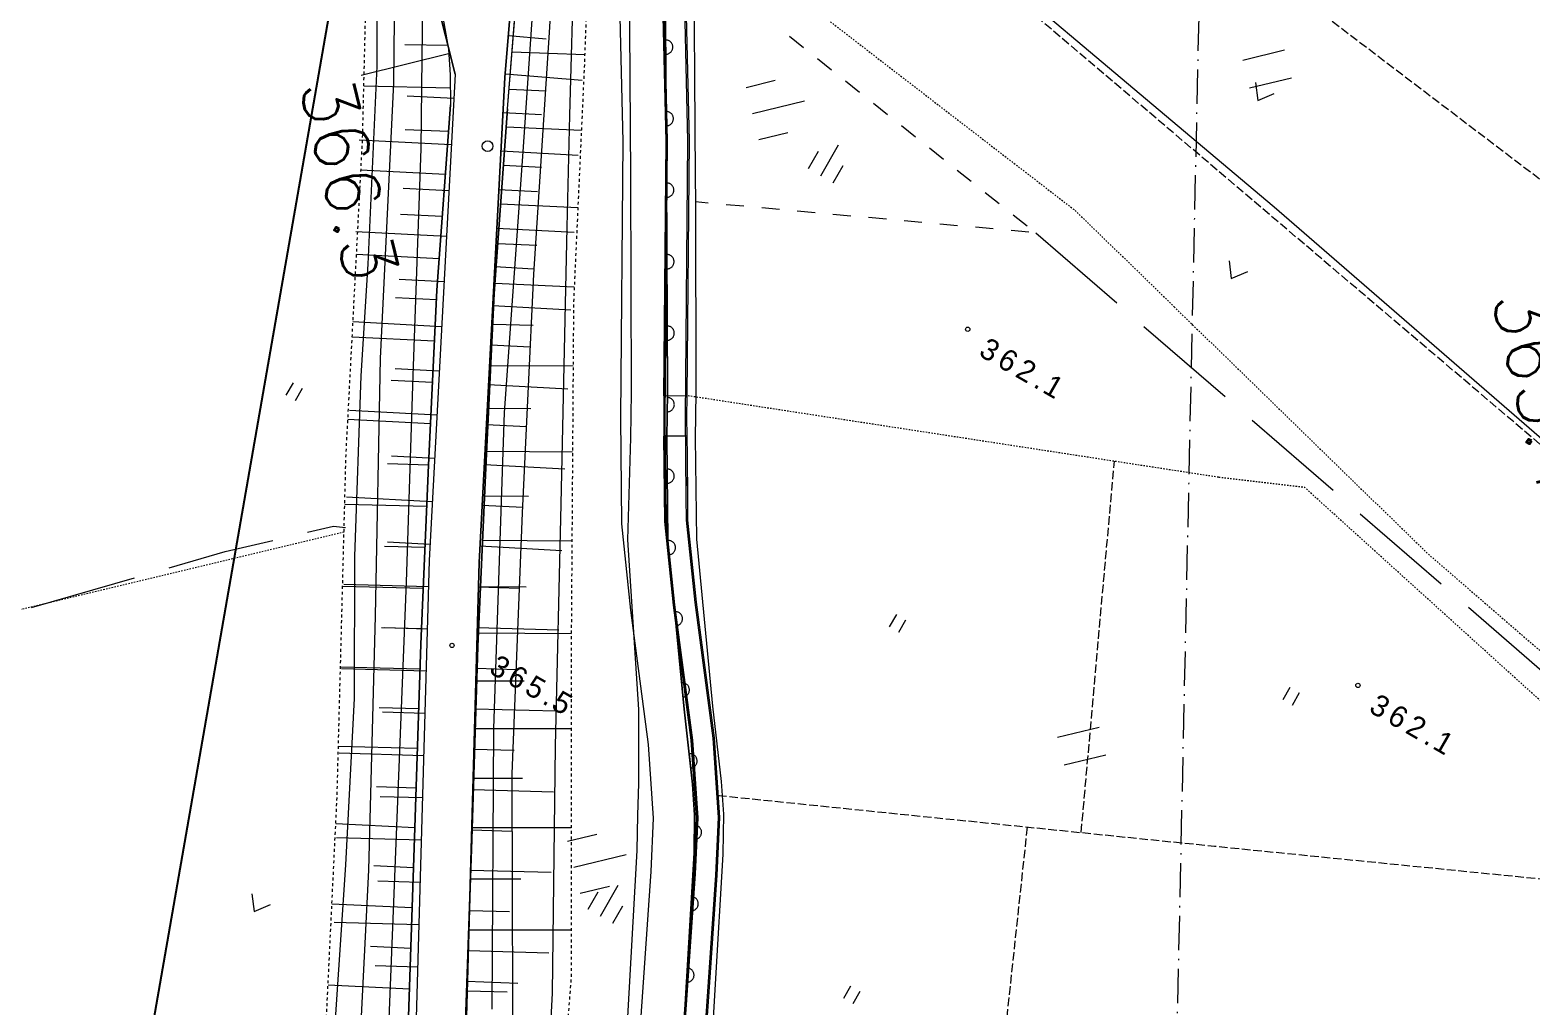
# Model space of a CAD drawing. Header units: millimetres. Extents: x -256476 to 341554, y -216330 to 457415.
# Drawn here: x -188020 to -83126, y 51027 to 119272 of the extents above; entities that cross this region are included whole.
import ezdxf

# ---------------------------------------------------------------- set-up
doc = ezdxf.new("R2010")
doc.units = ezdxf.units.MM
doc.header["$LTSCALE"] = 400
for name, pattern in [('561019', [1, 0.5, -0.5]), ('56301', [0.5, 0.25, -0.25]), ('56302', [2, 1.5, -0.5]), ('SXF_一点短鎖線', [9.25, 6, -1.5, 0.25, -1.5])]:
    doc.linetypes.add(name, pattern=pattern)
doc.layers.get('Defpoints').update_dxf_attribs({"color": 153})
for name, color, linetype, lineweight in [('D-BGD', 7, 'Continuous', 13), ('D-BMK', 2, 'SXF_一点短鎖線', 13), ('●予備設計_LP横断', 7, 'Continuous', 13)]:
    doc.layers.add(name, color=color, linetype=linetype, lineweight=lineweight)
doc.styles.add('BIGFONT', font='txt', dxfattribs={"height": 0.2, "bigfont": 'BIGFONT'})
doc.styles.add('Style-WORKING', font='WORKING.shx')
doc.linetypes.add('56111', pattern='A,1.25,[30,dgnlstyle-dm500.shx,S=0.004,R=0,X=0,Y=0],1.25', length=2.5)

# ---------------------------------------------------------------- blocks, each defined once
blk = doc.blocks.new('M6311')
at = {"layer": '●予備設計_LP横断', "linetype": 'Continuous', "lineweight": 9}
for p, q in [((-0.75, -1), (-0.75, 0)), ((0, -1), (0, 0))]:
    blk.add_line(p, q, dxfattribs=at)
blk = doc.blocks.new('M6334')
at = {"layer": '●予備設計_LP横断', "linetype": 'Continuous', "lineweight": 9}
for p, q in [((0, -1.25), (0, 1.25)), ((-1, -1.25), (-1, 0.15)), ((1, -1.25), (1, 0.15))]:
    blk.add_line(p, q, dxfattribs=at)
blk = doc.blocks.new('M6313')
at = {"layer": '●予備設計_LP横断', "linetype": 'Continuous', "lineweight": 9, "flags": 128}
blk.add_lwpolyline([(-0.75, 0), (0, -1), (0.75, 0)], dxfattribs=at)
blk = doc.blocks.new('M7312')
at = {"layer": '●予備設計_LP横断', "linetype": 'Continuous', "lineweight": 20}
blk.add_circle((0, 0), 0.15, dxfattribs=at)

msp = doc.modelspace()

# ---------------------------------------------------------------- linework, layer by layer
at = {"layer": 'D-BGD', "linetype": '56302'}
for p, q in [((-75797.7, 84614.7), (-130226.8, 130865.9)), ((-114557.1, 63157), (-112241.4, 89113.9)), ((-118334.7, 63544.1), (-120871.9, 39886.5))]:
    msp.add_line(p, q, dxfattribs=at)
at = {"layer": 'D-BGD', "linetype": 'Continuous'}
for p, q in [((-154657, 113762.6), (-153592.6, 126975.8)), ((-158312.9, 116191.6, 366370), (-160714.5, 125819.1, 365860)), ((-154586.2, 118882.3), (-151942.3, 118666)), ((-134935.8, 118833, 362352), (-133958.4, 118053.2, 362367)), ((-158677.6, 117623.9), (-164868.4, 116084.2)), ((-158830.3, 118193.3), (-161815.3, 118240.9)), ((-154335.3, 117756.4), (-149255.3, 117568.2)), ((-103259.1, 117167.3), (-100344.7, 117875.1)), ((-132982.4, 117273, 362382), (-132006.4, 116492.8, 362396)), ((-154800.2, 116202.5), (-149436.8, 115760.9)), ((-137981.2, 115262.7), (-135941, 115757.9)), ((-131029, 115713, 362411), (-130052.9, 114932.8, 362425)), ((-102787, 115223.5), (-99872.6, 115931.3)), ((-158654.4, 115195.5), (-164690.8, 115342)), ((-158407.8, 114481.4), (-161663.2, 114657.1)), ((-154546.7, 115132.9), (-151956.7, 115025.5)), ((-154952.2, 113510), (-152268.4, 113363)), ((-137539.2, 113441.1), (-133895, 114326.9)), ((-129076, 114152.1, 362440), (-128099.5, 113372.8, 362455)), ((-158781, 112181.3), (-161809.3, 112296.5)), ((-154747.5, 112508.5), (-149488.9, 112269)), ((-127122.6, 112592.1, 362469), (-126146.6, 111811.9, 362484)), ((-158578.5, 111234.6), (-165027.5, 111573.5)), ((-137096.8, 111618.2), (-135056.1, 112114.2)), ((-155095.5, 110812.6), (-149709.3, 110531)), ((-125170.1, 111032.6, 362499), (-124193.2, 110251.9, 362513)), ((-158998.3, 109170.1), (-164893.9, 109478.4)), ((-154942, 109811.9), (-152276.9, 109690.5)), ((-123217.1, 109471.7, 362528), (-122239.7, 108691.9, 362543)), ((-158756.7, 108015.1), (-161945.2, 108186.9)), ((-155247.4, 108120.2), (-152550, 107976.9)), ((-155136.5, 107115.2), (-149734.8, 106869.2)), ((-140619.7, 107168.9, 363182), (-141522.7, 107255.5, 363220)), ((-138130, 106943.2, 363119), (-139375, 107056.7, 363150)), ((-121263.7, 107911.7, 362557), (-120286.8, 107131, 362572)), ((-159210.8, 106225.9), (-162129.4, 106378.6)), ((-135641.2, 106717.9, 363057), (-136885.8, 106830.1, 363088)), ((-133152.9, 106491.8, 362995), (-134397, 106604.8, 363026)), ((-130663.2, 106266, 362933), (-131907.4, 106379.1, 362964)), ((-128174.4, 106040.8, 362871), (-129419, 106153, 362902)), ((-119310.3, 106351.7, 362586), (-118333.4, 105571, 362601)), ((-158919.8, 104821.6), (-165243.5, 105157.7)), ((-155390.8, 105422.8), (-149996, 105136.2)), ((-125685.2, 105814.1, 362809), (-126930.2, 105927.7, 362840)), ((-123196.4, 105588.9, 362746), (-124440.6, 105701.9, 362777)), ((-120707.6, 105363.6, 362684), (-121952.2, 105475.8, 362715)), ((-118218.4, 105137, 362622), (-119462.6, 105250, 362653)), ((-117735.8, 105093.7, 362610), (-112066.7, 100183.3, 362665)), ((-155336.3, 104345.2), (-152598.7, 104220.5)), ((-159423.3, 103281.8), (-165202.1, 103584)), ((-159090.4, 101655.4), (-162220.6, 101828.3)), ((-155534.1, 102725.4), (-152828, 102577.1)), ((-155536.1, 101575.2), (-149987.5, 101322.5)), ((-159614.6, 100394.9), (-162470.5, 100544.1)), ((-155678.7, 100005.7), (-150230.6, 99711.5)), ((-159263.3, 98525.2), (-165461.8, 98858.5)), ((-155690.8, 98699.3), (-152854.6, 98625.7)), ((-159752.2, 97504.8), (-165504.4, 97805.7)), ((-110177.4, 98546, 362683), (-104509.2, 93636.1, 362737)), ((-155820.9, 97250), (-153073.9, 97112.8)), ((-159430, 95426), (-162498.2, 95586.3)), ((-155827.7, 95822.2), (-150067.2, 95782.8)), ((-159889.8, 94614.6), (-162772.6, 94765.4)), ((-155968.1, 94485.6), (-150439.4, 94191.2)), ((-143719.1, 93688.3), (-143719.2, 90864.7)), ((-143719.1, 93688.3), (-142118, 93704.5)), ((-159595.4, 92349.1), (-165682.2, 92675.9)), ((-155970.4, 92823.1), (-153029.1, 92803)), ((-160027.4, 91724.4), (-165806.6, 92026.7)), ((-156116.6, 91699), (-153329.9, 91550.5)), ((-102619.4, 91999.6, 362755), (-96950.8, 87088.4, 362810)), ((-142119.1, 90863.1), (-143719.2, 90864.7)), ((-159754.5, 89303.2), (-162764.4, 89464.7)), ((-156113.2, 89824), (-150108.3, 89782.9)), ((-160165, 88834.1), (-163038, 88946.8)), ((-156266.4, 88889.9), (-150639.7, 88585.4)), ((-160291, 85943.3), (-166027, 86092.7)), ((-159912.2, 86279.6), (-165896.1, 86604.9)), ((-156422.5, 86049.9), (-153591.1, 85898.8)), ((-156253.7, 86707.8), (-153190.6, 86686.7)), ((-95061, 85451.9, 362828), (-89391.9, 80541.5, 362883)), ((-160415.9, 83077.1), (-163258.8, 83151.1)), ((-160072.4, 83292), (-163037.7, 83450.9)), ((-156574.9, 83196.3), (-150858.9, 82886.5)), ((-156389.7, 83591.4), (-150151, 83548.7)), ((-187916.4, 78897.4, 363494), (-180709.7, 80974.3, 363502)), ((-160540.8, 80210.8), (-166176.4, 80357.6)), ((-160181.7, 80332.8), (-166085.3, 80496.7)), ((-156687.6, 80331.3), (-153825.1, 80254.6)), ((-156530.8, 80356.1), (-153352, 80334.3)), ((-87502.6, 78904.2, 362901), (-81833.5, 73993.8, 362955)), ((-160663.6, 77394.8), (-163451.8, 77467.2)), ((-160272.3, 77386), (-163215.4, 77462.9)), ((-156768, 77482.5), (-151070.3, 77321.6)), ((-156672, 77120.8), (-150195.4, 77076.4)), ((-160766.9, 74578), (-166323.1, 74722.7)), ((-160354.2, 74434.1), (-166252.9, 74606.7)), ((-156843.5, 74642.3), (-154003.3, 74566.8)), ((-156791.1, 73774), (-153492.2, 73762.5)), ((-160857.1, 71800.4), (-163626.3, 71872.5)), ((-160436.2, 71482.3), (-163388, 71564.3)), ((-156922.6, 71815.7), (-151255.9, 71661.1)), ((-156899.6, 70426.9), (-150201.8, 70426)), ((-116215.9, 69824.7), (-113301.4, 70534.6)), ((-160947.2, 69022.8), (-166467.8, 69166.6)), ((-160518.1, 68530.5), (-166421.8, 68694.4)), ((-157001.8, 68989.1), (-154175.2, 68910)), ((-115742, 67882), (-112827.4, 68592)), ((-161036.9, 66258.4), (-163798.4, 66360.6)), ((-157080.9, 66162.6), (-151427.8, 66004.3)), ((-157011.7, 66968.1), (-153606.9, 66967.7)), ((-160600, 65578.7), (-163551.9, 65660.6)), ((-161126.6, 63494), (-166652.1, 63759.1)), ((-157155.1, 63344.7), (-154342.2, 63261.9)), ((-157123.8, 63509.3), (-150202.6, 63508.5)), ((-150447, 62553.5), (-148406.9, 63048.6)), ((-160682, 62626.8), (-166594.3, 62795.7)), ((-150005, 60731.9), (-146360.9, 61617.7)), ((-161220.7, 60690.3), (-164003.9, 60823.8)), ((-157244, 59930.3), (-153723.8, 59929.9)), ((-157237.9, 60531.8), (-151607.1, 60374.8)), ((-160768.9, 59666.3), (-163720.7, 59748.3)), ((-149562.7, 58908.9), (-147522, 59405)), ((-161315.7, 57886.6), (-166921, 58155.5)), ((-157312.1, 57713.9), (-154507.8, 57636)), ((-160842.2, 56709.5), (-166768.2, 56874.7)), ((-157365.4, 56351.4), (-150203.5, 56350.6)), ((-161412.2, 55043.1), (-164234.7, 55178.5)), ((-157394.9, 54901), (-151772.8, 54749)), ((-160929.1, 53749), (-163889.6, 53835.9)), ((-161508.6, 52199.5), (-167193.6, 52472.2)), ((-157486.9, 52771.1), (-153931.1, 52634.4)), ((-157472.7, 52096.7), (-154668.5, 52018.9))]:
    msp.add_line(p, q, dxfattribs=at)
at = {"layer": 'D-BGD', "linetype": '56301'}
for p, q in [((-104966.9, 87995.9), (-142118, 93704.5)), ((-166077, 84163.3), (-190140.9, 78382.5))]:
    msp.add_line(p, q, dxfattribs=at)
at = {"layer": 'D-BGD', "linetype": 'Continuous', "flags": 128}
for points, elevation in [([(-165221, 42873.1), (-164345.3, 60526), (-163868.7, 78301), (-163531.6, 96313), (-162585.3, 115557.3), (-162397.4, 133406), (-162424, 138328), (-159758.5, 138685.2), (-160786, 152085.8), (-160913.6, 156904.4), (-160712.4, 164644.8), (-160229, 171266.8), (-157759.4, 196636.9), (-155672.9, 209707.8), (-151631.2, 228465.9), (-149480, 238950.6), (-146542.5, 250546.2), (-143249.4, 262481.8), (-138677.7, 278658.3), (-134980.9, 291556.9), (-130244.8, 307547.8), (-126062.3, 323741.6)], 364000), ([(-155721.4, 50813.2), (-155606.1, 70428), (-154864.9, 92518.1), (-153584.8, 110428.8), (-152572.9, 125143.9), (-152466.5, 134399), (-152120.8, 149582.5), (-151379.5, 159424.3), (-150009.2, 165707.2), (-152332.6, 166651.7), (-150227.9, 183227.8), (-147469.6, 198509), (-144604.9, 214033.5), (-141030.1, 231284.9), (-138028.6, 246134.4), (-133593.4, 262922.3), (-128877.5, 279335.5), (-123997, 295030)], 365000), ([(-133025.3, 291353.2), (-137849.7, 275152.3), (-142186.1, 260119.7), (-145640.5, 246773.8), (-149141.6, 232030.4), (-152331.8, 217380.4), (-153966.9, 209378.9), (-154976.4, 204016.7), (-155933.1, 198947.1), (-156333.6, 195663.9), (-157010, 186884.1), (-157941.7, 174104.4), (-159053.5, 161932.3), (-159170.4, 149175.6), (-158797.8, 139136.4), (-158199.1, 126944.3), (-160885, 126391.2), (-160581.3, 120833.5), (-160649.4, 117342), (-160717.9, 110990.2), (-161274.1, 95105.3), (-161728.2, 80654.3), (-162653.2, 57706.7), (-163132.9, 45466.5)], 365000), ([(-123913.3, 288274.7), (-126570.1, 280213.4), (-128157.9, 273843.3), (-130955.8, 263868.8), (-134159.2, 251342.9), (-138191, 234034.8), (-142711.1, 212919.6), (-144883, 203181.5), (-146691.5, 192333.8), (-149101.7, 179534.3), (-149702.4, 175234.7), (-147197.4, 174670.2), (-150411.4, 154175.7), (-151341, 144700.5), (-151220.5, 127996.4), (-151737.6, 119090.4), (-152826.2, 102198.9), (-153618.9, 85521.5), (-154340.9, 67269.3), (-154304.6, 51219.2), (-154287.9, 36475.6)], 364000), ([(-142333.2, 48419.9), (-141975.1, 53479.4), (-141514.4, 60258.7), (-141335.1, 64192.6), (-141706.3, 69622.9), (-142955.4, 79078.2), (-143563.4, 84911.1), (-143631.6, 92170.8), (-143463.8, 111501.7), (-143783.9, 125095.5), (-143792.8, 130646.3), (-142900.9, 142957.5), (-141530.1, 158313.1), (-140010.5, 170418), (-137212, 187918.3), (-134673.7, 201540.4), (-133987.7, 205621.4), (-132931, 210399.4)], 362000), ([(-142341.1, 202597), (-143248.5, 197181.9), (-141542.5, 196606.1), (-143433, 183590.9), (-146296.9, 168451.2), (-147357.4, 163136.7), (-147928.8, 159309.4), (-148313, 150779.1), (-149072.7, 136271.9), (-150016.1, 124146), (-150320.6, 113310.3), (-150496.2, 105486), (-150920.8, 86121.7), (-151329.1, 69197.9), (-151529.1, 51934.1), (-152566.5, 32286.5), (-154116.2, 9951.7), (-154666.6, -8645.9), (-154392.1, -26679.6), (-154030, -28642.1), (-153308.2, -30783.7), (-149337.6, -31326.7), (-146010.5, -32573.7)], 363000), ([(-167773.1, 150563.4), (-166729.2, 149124.7), (-166151.3, 148278.1), (-165572.8, 147193.5), (-164887.8, 145529.8), (-164185.6, 142687.9), (-163819.9, 140864), (-163646.8, 139240.8), (-163400.4, 131532.7), (-163782.7, 123766.1), (-163790.4, 116735.6), (-164419.1, 102901.8), (-164911.9, 95085.6), (-165343.5, 82461.4), (-165377.8, 72521.2), (-165976.4, 60894.9), (-166946.7, 46240), (-167491.4, 34492.8), (-167188.2, 19830.2), (-174212.1, 19116.7), (-195435.6, 5170.2)], 363000), ([(-130122.5, 131380.4), (-133808.4, 132884.3), (-135263.7, 133464.8), (-136039.4, 133844.9), (-136883.3, 133986.2), (-137990.1, 133940.8), (-138533.1, 133879.2), (-139667.2, 133080.1), (-140470.7, 131957.1), (-142389.2, 128298.5), (-142383.9, 125113.1), (-142062.8, 111513), (-142232.1, 92171.5), (-142206.4, 89469.2), (-142179.3, 86582.7), (-142164.7, 84990.7), (-141564.8, 79242), (-140312.1, 69762.8), (-139933, 64207.9), (-140116.5, 60178.3), (-140579.1, 53381.7), (-140936.6, 48317.2)], 362000), ([(-76257.7, 85379.7), (-101075.6, 106885.5), (-130122.5, 131380.4)], 362000)]:
    msp.add_lwpolyline(points, dxfattribs=dict(at, elevation=elevation))
at = {"layer": 'D-BGD', "linetype": '561019', "flags": 128}
for points in [[(-137021.9, 205327.4), (-137242.7, 204309), (-137721.4, 202107.7), (-139596.4, 192043.3), (-142828.7, 180023.1), (-144571.9, 172943.1), (-146612.6, 159279.5), (-148078.5, 141091.6), (-148702.8, 132476.7), (-149289.5, 116645.1), (-150036.7, 100241.4), (-150201.1, 76245.2), (-150203.9, 53077.8), (-151423.1, 37315.7), (-152099.3, 28578.4), (-153649.7, 11820.9), (-154202.8, -3302.2), (-154281.6, -15804), (-154211.2, -24183.7), (-153320, -28627), (-153067.2, -29888.8), (-153114.4, -30647.2), (-153222.5, -32376.3), (-153515.1, -41898.5)], [(-164036.7, -33090), (-164459.4, -31584), (-164762.7, -29464.9), (-165152.4, -26749.6), (-165761.3, -22166.4), (-166136.4, -15593.1), (-166162.2, -15150.3), (-167219.4, -7873.5), (-167672.2, -5512.8), (-167473.9, 25812.4), (-167662.1, 42693.8), (-167436.4, 47410.8), (-166556.9, 65744.3), (-165937.8, 89518.3), (-164780.5, 111646), (-164407.1, 127028.2), (-164365.5, 136694.2), (-164569.4, 140631.6), (-164921.7, 143520.4), (-165336.6, 145236.5), (-165920.8, 146507.8), (-167260, 149048.1), (-166946.2, 149399.4), (-166597.9, 149788.6)]]:
    msp.add_lwpolyline(points, dxfattribs=at)
at = {"layer": 'D-BGD', "linetype": 'Continuous', "flags": 128}
for points in [[(-151404, -24186.1), (-150833.7, -15946.1), (-150441.2, -7240.7), (-149927.5, 4998.4), (-149336.5, 25884.1), (-149067.9, 28879.8), (-146702, 39196.1), (-145702.7, 45014), (-145424.8, 48647.9), (-145067.5, 53694.1), (-144609.5, 60434.5), (-144438.9, 64156.6), (-144791.9, 69313.5), (-146034.4, 78714.2), (-146662.4, 84735.1), (-146732.5, 92170.1), (-146563.2, 111479.3), (-146883.9, 125056.1), (-146892.7, 130755.7), (-145990.9, 143206.5), (-144613.1, 158644.5), (-143079.6, 170855.7), (-140266.8, 188447), (-137721.4, 202107.7)], [(-166597.9, 149788.6), (-165456.7, 148459), (-164219.6, 146752.5), (-163344.3, 144585), (-162416.8, 140981.4), (-162080.4, 138289.7), (-161694.8, 135198.3), (-160622.9, 126562.3), (-159932.8, 123775.7), (-159213.6, 120425.7), (-158784.9, 117928.9), (-158661.2, 116133.4), (-158646, 114050.8), (-159581.5, 101089.9), (-160164.3, 88849), (-160710.2, 76325.1), (-161149.3, 62795.1), (-161762.5, 44712.2), (-162304.7, 28520.6), (-162731.2, 11829.9), (-163284.3, -3608.1), (-163656.9, -20479.8), (-164059.5, -30783.9), (-164036.7, -33090)], [(-157765, 44577.1), (-157151.2, 62663.1), (-156713.3, 76173), (-156168.2, 88667.4), (-155588.3, 100851.2), (-154657, 113762.6), (-153592.6, 126975.8)], [(-160622.9, 126562.3), (-159932.8, 123775.7), (-159213.6, 120425.7), (-158784.9, 117928.9), (-158661.2, 116133.4), (-158646, 114050.8)], [(-143815.3, 122173.4), (-143563.3, 111501.2), (-143719.1, 93688.3)], [(-143815, 122173.4), (-143563.3, 111501.2), (-143718.7, 93688.3)], [(-142216.4, 122252.1), (-141963.3, 111513.5), (-142118.4, 93704.5)], [(-164059.5, -30783.9), (-163656.9, -20479.8), (-163284.3, -3608.1), (-162731.2, 11829.9), (-162304.7, 28520.6), (-161762.5, 44712.2), (-161149.3, 62795.1), (-160710.2, 76325.1), (-160164.3, 88849), (-159581.5, 101089.9), (-158646, 114050.8)], [(-154657, 113762.6), (-155588.3, 100851.2), (-156168.2, 88667.4), (-156713.3, 76173), (-157151.2, 62663.1), (-157765, 44577.1), (-158305.9, 28402), (-158732.2, 11707.7), (-159286.2, -3724), (-159657.8, -20602), (-160335.7, -37932.6), (-160462.6, -41753.8)], [(-143719.1, 93688.3), (-143732, 92170.9), (-143719.2, 90864.7)], [(-142118, 93704.5), (-142131.8, 92171.5), (-142119.1, 90863.1)], [(-143719.7, 90864.7), (-143663.7, 84905.3), (-143054.7, 79066.1), (-141805.4, 69613), (-141435.1, 64191.2), (-141614, 60264), (-142075.1, 53486.2), (-142432.7, 48427.4), (-142722.4, 44644.6), (-142908.6, 43560.1)], [(-143719.2, 90864.7), (-143663.7, 84905.3), (-143054.7, 79066.1), (-141805.4, 69613), (-141435.1, 64191.2), (-141614, 60264), (-142075.1, 53486.2), (-142432.7, 48427.4), (-142722.4, 44644.6), (-142908.6, 43560.1)], [(-142119.5, 90863.1), (-142106.4, 89470.6), (-142079.3, 86584.1), (-142064.5, 84996.5), (-141465.5, 79254.1), (-140213, 69772.7), (-139833, 64209.2), (-140016.9, 60173), (-140479.2, 53375), (-140837.1, 48309.6), (-141133.2, 44447.4), (-141333.4, 43282.2)]]:
    msp.add_lwpolyline(points, dxfattribs=at)
at = {"layer": 'D-BGD', "linetype": '56111'}
for points in [[(-143718.7, 93688.3), (-143563.3, 111501.2), (-143883.9, 125094.1), (-143892.5, 130649.4), (-143000.4, 142965.1), (-141629.8, 158324.2), (-141035.7, 163056.3)], [(-142216.4, 122252.1), (-141963.3, 111513.5), (-142118, 93704.5)], [(-142908.6, 43560.1), (-142722.4, 44644.6), (-142432.7, 48427.4), (-142075.1, 53486.2), (-141614, 60264), (-141435.1, 64191.2), (-141805.4, 69613), (-143054.7, 79066.1), (-143663.7, 84905.3), (-143719.7, 90864.7)], [(-142119.1, 90863.1), (-142106.4, 89470.6), (-142094.2, 88177.5), (-142079.3, 86584.1), (-142064.5, 84996.5), (-141465.5, 79254.1), (-140213, 69772.7), (-139919.4, 65473.5), (-139833, 64209.2), (-140016.9, 60173), (-140479.2, 53375), (-140837.1, 48309.6), (-141133.2, 44447.4), (-141333.6, 43282.2)]]:
    msp.add_lwpolyline(points, dxfattribs=at)
at = {"layer": 'D-BGD', "linetype": '56302', "flags": 128}
for points in [[(-126307.7, 142156.8), (-116847.1, 134963.2), (-74228.7, 102556.5)], [(-139938.9, 65754.6), (-139843.2, 65744.6), (-105237.4, 62203.7), (-81610.3, 59836.2)]]:
    msp.add_lwpolyline(points, dxfattribs=at)
at = {"layer": 'D-BGD', "linetype": '56301', "flags": 128}
for points in [[(-141701.3, 138755.8), (-129890.5, 132783.4), (-132149.5, 119895.8), (-114969.8, 106646.9), (-108065.9, 99921.7)], [(-108065.9, 99921.7), (-90395.8, 82708), (-76176.1, 70409.7)], [(-74619.4, 49134.8), (-81505.5, 49682.3), (-81729.4, 71375.7), (-82491.9, 72392.9), (-98938.5, 87280.5), (-104966.9, 87995.9)]]:
    msp.add_lwpolyline(points, dxfattribs=at)
at = {"layer": 'D-BGD', "linetype": 'Continuous'}
for points, elevation in [([(-143600.2, 118574.5), (-143592.5, 117574.6), (-143548.4, 117577), (-143505.5, 117583.5), (-143463.3, 117592.7), (-143421.3, 117605.4), (-143381.3, 117622.8), (-143343, 117643.5), (-143306.2, 117667.3), (-143272.4, 117694), (-143239.3, 117723.4), (-143211, 117756.7), (-143183.5, 117790.5), (-143161.2, 117827.3), (-143141.8, 117866.9), (-143124.7, 117906.7), (-143112, 117949), (-143103.7, 117991.5), (-143097.6, 118034.2), (-143096.4, 118078.4), (-143098.8, 118122.5), (-143104.4, 118164.9), (-143113.6, 118207.1), (-143127.7, 118248.7), (-143145.1, 118288.7), (-143165.2, 118327.9), (-143188.2, 118364.2), (-143215.8, 118398.5), (-143244.3, 118431.1), (-143278.5, 118459.9), (-143312.8, 118486.6), (-143349.1, 118509.7), (-143388.7, 118529.1), (-143428.5, 118546.2), (-143470.7, 118558.9), (-143513.3, 118567.2), (-143555.9, 118573.3), (-143600.2, 118574.5)], 363246), ([(-143562.8, 113574.8), (-143555.1, 112574.9), (-143511, 112577.3), (-143468.1, 112583.8), (-143425.9, 112593), (-143384, 112605.7), (-143344, 112623.1), (-143305.6, 112643.7), (-143269.3, 112666.7), (-143235, 112694.3), (-143201.9, 112723.7), (-143173.6, 112757), (-143146.1, 112790.8), (-143123.8, 112827.6), (-143104.5, 112867.2), (-143087.4, 112907), (-143074.6, 112949.3), (-143066.3, 112991.8), (-143060.3, 113034.5), (-143059, 113078.7), (-143061.4, 113122.8), (-143067.9, 113165.7), (-143076.2, 113207.4), (-143090.3, 113249), (-143107.7, 113289), (-143127.8, 113328.2), (-143150.8, 113364.5), (-143178.4, 113398.8), (-143207, 113431.4), (-143241.1, 113460.2), (-143275.4, 113486.9), (-143312.2, 113509.2), (-143351.3, 113529.4), (-143391.1, 113546.4), (-143433.4, 113559.2), (-143475.9, 113567.5), (-143518.6, 113573.6), (-143562.8, 113574.8)], 363226), ([(-143526.8, 108574.7), (-143523.5, 107575.1), (-143480, 107576.6), (-143437.1, 107583.1), (-143394.9, 107592.3), (-143352.9, 107605.1), (-143312.9, 107622.5), (-143274.6, 107643.1), (-143237.4, 107665.5), (-143203.1, 107693.1), (-143170.5, 107721.7), (-143142.2, 107755), (-143114.7, 107788.8), (-143091.9, 107826.4), (-143071.7, 107865.6), (-143054.6, 107905.3), (-143041.8, 107947.6), (-143033.5, 107990.1), (-143027.5, 108032.8), (-143025.4, 108076.6), (-143027.8, 108120.6), (-143034.2, 108163.5), (-143043.4, 108205.7), (-143056.2, 108247.7), (-143073.6, 108287.7), (-143092.8, 108326.4), (-143116.7, 108363.2), (-143143.4, 108397), (-143172.8, 108430.1), (-143205.6, 108459.3), (-143239.9, 108485.9), (-143277.6, 108508.7), (-143315.8, 108528.4), (-143355.6, 108545.5), (-143397.9, 108558.3), (-143439.9, 108567.4), (-143483, 108572.6), (-143526.8, 108574.7)], 363217), ([(-143511.4, 103574.9), (-143508.1, 102575.3), (-143464.1, 102577.7), (-143421.7, 102583.3), (-143379.5, 102592.5), (-143337.5, 102605.3), (-143297.5, 102622.7), (-143258.3, 102642.8), (-143222, 102665.8), (-143187.7, 102693.4), (-143154.6, 102722.8), (-143125.4, 102755.6), (-143098.8, 102789.9), (-143075.6, 102826.2), (-143056.3, 102865.8), (-143039.2, 102905.6), (-143026.4, 102947.8), (-143017.3, 102989.9), (-143011.2, 103032.5), (-143010, 103076.8), (-143011.5, 103120.3), (-143017.9, 103163.3), (-143027.1, 103205.5), (-143039.9, 103247.4), (-143057.3, 103287.4), (-143077.4, 103326.6), (-143100.4, 103362.9), (-143128, 103397.2), (-143156.5, 103429.8), (-143190.2, 103459.5), (-143223.6, 103485.7), (-143261.3, 103508.4), (-143300.4, 103528.6), (-143340.2, 103545.7), (-143382.5, 103558.5), (-143424.5, 103567.7), (-143467.6, 103572.9), (-143511.4, 103574.9)], 363253), ([(-143495.1, 98574.7), (-143491.8, 97575.1), (-143447.8, 97577.4), (-143404.9, 97583.9), (-143363.2, 97592.2), (-143320.7, 97605.9), (-143281.2, 97622.4), (-143242.9, 97643), (-143205.2, 97666.4), (-143171.4, 97693.1), (-143138.3, 97722.5), (-143110, 97755.8), (-143082.5, 97789.6), (-143060.2, 97826.4), (-143040, 97865.5), (-143022.9, 97905.3), (-143010.1, 97947.6), (-143001.8, 97990.1), (-142995.8, 98032.7), (-142993.7, 98076.5), (-142996.1, 98120.6), (-143002, 98164.4), (-143011.7, 98205.7), (-143024.5, 98247.6), (-143041.9, 98287.6), (-143061.1, 98326.4), (-143085, 98363.1), (-143111.7, 98397), (-143141.1, 98430), (-143173.9, 98459.3), (-143208.2, 98485.9), (-143245.4, 98509.5), (-143284.1, 98528.4), (-143323.9, 98545.5), (-143366.2, 98558.2), (-143408.2, 98567.4), (-143450.9, 98573.5), (-143495.1, 98574.7)], 363290), ([(-143485, 93575.7), (-143499.3, 92575.7), (-143455.7, 92577.2), (-143412.4, 92582.3), (-143370.7, 92590.7), (-143327.9, 92603), (-143288.4, 92619.5), (-143248.3, 92639.1), (-143211.1, 92661.6), (-143177.3, 92688.3), (-143143.9, 92716.3), (-143113.8, 92748.6), (-143086.3, 92782.4), (-143062.6, 92819.6), (-143043, 92857.9), (-143024.5, 92898), (-143010.9, 92939.8), (-143001.7, 92981.8), (-142995.6, 93024.4), (-142992.2, 93068.6), (-142993.7, 93112.1), (-142998.8, 93155.4), (-143008, 93197.6), (-143020.3, 93240.5), (-143036.8, 93279.9), (-143055.5, 93319.6), (-143078, 93356.7), (-143104.7, 93390.5), (-143133.7, 93424.4), (-143166.5, 93453.7), (-143200.3, 93481.2), (-143236, 93505.2), (-143275.2, 93525.4), (-143314.5, 93543.4), (-143356.2, 93557), (-143398.2, 93566.1), (-143441.8, 93572.7), (-143485, 93575.7)], 363307), ([(-143504.1, 88576.1), (-143494.1, 87576.1), (-143451, 87579), (-143407.2, 87584.9), (-143365.8, 87594.6), (-143323.4, 87608.3), (-143283.4, 87625.7), (-143245, 87646.3), (-143208.7, 87669.3), (-143174.4, 87696.8), (-143141.4, 87726.3), (-143113, 87759.6), (-143086.4, 87793.9), (-143064.1, 87830.7), (-143043.9, 87869.8), (-143027.6, 87910.1), (-143014.9, 87952.3), (-143006.6, 87994.9), (-143000.5, 88037.5), (-142999.3, 88081.8), (-143001.7, 88125.8), (-143008.1, 88168.8), (-143017.8, 88210.1), (-143030.6, 88252), (-143048, 88292), (-143068.6, 88330.4), (-143092.5, 88367.2), (-143119.2, 88401), (-143148.6, 88434), (-143181.9, 88462.4), (-143216.2, 88489), (-143253.8, 88511.8), (-143293, 88532), (-143333.3, 88548.3), (-143375.5, 88561), (-143417.2, 88568.8), (-143459.8, 88574.9), (-143504.1, 88576.1)], 363229), ([(-143455.9, 83577.1), (-143358.8, 82582.4), (-143315, 82588.3), (-143273.1, 82598.9), (-143232.5, 82611.3), (-143191.7, 82628.2), (-143153.3, 82648.8), (-143116.5, 82672.7), (-143081.9, 82698.9), (-143050.5, 82729.3), (-143020.4, 82761.6), (-142995, 82797.7), (-142971, 82833.5), (-142952.2, 82872.3), (-142935.4, 82913.4), (-142923.2, 82954.8), (-142914.4, 82998.2), (-142909.7, 83040.5), (-142907.6, 83084.3), (-142910, 83128.3), (-142915.9, 83172.1), (-142926.5, 83214), (-142938.9, 83254.6), (-142955.8, 83295.4), (-142976.4, 83333.8), (-143000.3, 83370.6), (-143027, 83404.4), (-143056.9, 83436.6), (-143089.2, 83466.7), (-143124.5, 83491.6), (-143161.6, 83515.2), (-143199.9, 83534.9), (-143241.6, 83550.8), (-143282.5, 83563.9), (-143325.8, 83572.7), (-143368.1, 83577.4), (-143411.9, 83579.5), (-143455.9, 83577.1)], 363164), ([(-142971.5, 78600.7), (-142874.8, 77605.1), (-142830.5, 77611.9), (-142789.2, 77621.6), (-142748.1, 77634.9), (-142707.2, 77651.8), (-142669.7, 77672.9), (-142632.1, 77696.3), (-142598.3, 77723), (-142566.9, 77753.4), (-142536, 77785.2), (-142511.1, 77820.5), (-142487.4, 77857.6), (-142467.7, 77895.9), (-142451.9, 77937.5), (-142438.7, 77978.4), (-142429.9, 78021.8), (-142425.2, 78064.1), (-142423.1, 78107.9), (-142425.5, 78151.9), (-142432, 78194.9), (-142442, 78237.6), (-142454.5, 78278.1), (-142471.4, 78319), (-142492.5, 78356.5), (-142515.8, 78394.1), (-142543.4, 78428.5), (-142573, 78459.3), (-142605.3, 78489.4), (-142640.9, 78515.7), (-142677.2, 78538.8), (-142716.3, 78559), (-142757.1, 78574.4), (-142798, 78587.5), (-142841.4, 78596.3), (-142884.5, 78601.5), (-142927.5, 78603.1), (-142971.5, 78600.7)], 363202), ([(-142487, 73624.3), (-142390.3, 72628.7), (-142347.4, 72635.1), (-142304.7, 72645.2), (-142263.6, 72658.5), (-142223.6, 72675.9), (-142185.3, 72696.5), (-142148.5, 72720.3), (-142113.8, 72746.5), (-142082.5, 72777), (-142052.4, 72809.3), (-142026.6, 72844.1), (-142003, 72881.2), (-141984.1, 72920), (-141967.4, 72961.1), (-141954.3, 73002), (-141945.5, 73045.4), (-141940.8, 73087.7), (-141938.7, 73131.5), (-141941.1, 73175.5), (-141947.5, 73218.5), (-141957.6, 73261.1), (-141970.9, 73302.2), (-141987.8, 73343.1), (-142008.9, 73380.6), (-142032.7, 73417.4), (-142058.9, 73452), (-142089.4, 73483.4), (-142120.8, 73513), (-142156.5, 73539.2), (-142192.7, 73562.4), (-142232.4, 73581.7), (-142272.6, 73598), (-142314.4, 73611.6), (-142356.9, 73619.9), (-142400.1, 73625.1), (-142443, 73626.7), (-142487, 73624.3)], 363240), ([(-141954.3, 68653.6), (-141841.4, 67660.2), (-141798.4, 67666.6), (-141756.1, 67678.1), (-141715, 67691.3), (-141675, 67708.7), (-141637, 67730.7), (-141601.1, 67755.1), (-141566.5, 67781.3), (-141536, 67812.2), (-141506.8, 67845), (-141481.4, 67881.1), (-141458.2, 67917.4), (-141439.7, 67957.6), (-141424.4, 67998.3), (-141412.1, 68039.7), (-141403.3, 68083.1), (-141399.5, 68125.9), (-141397.9, 68168.8), (-141401.1, 68213.4), (-141408.5, 68256.8), (-141419, 68298.6), (-141432.3, 68339.7), (-141449.7, 68379.7), (-141471.7, 68417.7), (-141496, 68453.6), (-141522.2, 68488.3), (-141553.2, 68518.7), (-141586, 68548), (-141622.1, 68573.4), (-141658.4, 68596.5), (-141698.5, 68615), (-141739.3, 68630.4), (-141780.7, 68642.6), (-141824.1, 68651.4), (-141866.9, 68655.2), (-141909.8, 68656.8), (-141954.3, 68653.6)], 363195), ([(-141582.1, 63672.5), (-141596.3, 62672.6), (-141552.8, 62674.1), (-141509.5, 62679.2), (-141467.8, 62687.5), (-141425.8, 62700.3), (-141385.5, 62716.3), (-141346.2, 62736.4), (-141308.2, 62758.4), (-141274.4, 62785.1), (-141240.5, 62814.1), (-141211.8, 62846), (-141184.3, 62879.8), (-141159.7, 62916.4), (-141139.5, 62955.6), (-141122.4, 62995.4), (-141108.8, 63037.1), (-141098.8, 63078.6), (-141092.7, 63121.3), (-141089.3, 63165.4), (-141091.6, 63209.5), (-141096.7, 63252.8), (-141105.1, 63294.5), (-141117.4, 63337.3), (-141133.9, 63376.8), (-141152.6, 63416.4), (-141176, 63454.1), (-141202.2, 63488.7), (-141230.8, 63521.3), (-141263.1, 63551.4), (-141296.8, 63578.9), (-141333.1, 63602.1), (-141372.3, 63622.2), (-141411.5, 63640.2), (-141453.3, 63653.8), (-141495.3, 63663), (-141538.9, 63669.6), (-141582.1, 63672.5)], 363112), ([(-141790.3, 58679), (-141849.7, 57680.8), (-141805.4, 57679.6), (-141762.6, 57683.8), (-141720.2, 57689.4), (-141677, 57700.3), (-141636.3, 57715), (-141596.3, 57732.4), (-141557.9, 57753), (-141522.4, 57778.7), (-141487.7, 57804.9), (-141456.7, 57836.7), (-141428, 57868.6), (-141402.6, 57904.8), (-141380.3, 57941.6), (-141361, 57981.2), (-141345.6, 58022), (-141334.2, 58063.9), (-141325.9, 58106.4), (-141321.6, 58150.1), (-141320.4, 58194.3), (-141324.1, 58238), (-141330.2, 58279.6), (-141341.1, 58322.8), (-141355.8, 58363.5), (-141373.2, 58403.5), (-141393.8, 58441.9), (-141419.5, 58477.4), (-141445.7, 58512.1), (-141477.5, 58543), (-141509.4, 58571.8), (-141545.6, 58597.2), (-141582.4, 58619.5), (-141622, 58638.8), (-141662.8, 58654.1), (-141704.7, 58665.5), (-141747.2, 58673.8), (-141790.3, 58679)], 363143), ([(-142085.7, 53688.4), (-142144.2, 52689.7), (-142100.8, 52688.9), (-142057.1, 52692.7), (-142015.1, 52699.6), (-141972.4, 52709.7), (-141931.7, 52724.3), (-141891.7, 52741.7), (-141853.3, 52762.3), (-141816.9, 52787.5), (-141783.1, 52814.3), (-141752.1, 52846.1), (-141723.4, 52878), (-141698, 52914.1), (-141675.2, 52951.8), (-141656.4, 52990.6), (-141641, 53031.3), (-141628.7, 53072.7), (-141620.4, 53115.2), (-141616.1, 53158.9), (-141615.8, 53203.7), (-141618.6, 53246.8), (-141625.6, 53288.9), (-141635.6, 53331.6), (-141650.3, 53372.3), (-141668.6, 53412.8), (-141689.2, 53451.2), (-141714, 53486.2), (-141741.1, 53521.4), (-141772, 53551.9), (-141804.8, 53581.1), (-141840.1, 53606), (-141877.8, 53628.8), (-141916.5, 53647.6), (-141958.2, 53663.5), (-141999.2, 53674.4), (-142041.2, 53683.5), (-142085.7, 53688.4)], 363218)]:
    msp.add_lwpolyline(points, close=True, dxfattribs=dict(at, elevation=elevation))
at = {"layer": 'D-BGD', "linetype": 'Continuous', "extrusion": (0.007908, -0.03829, 0.999235), "elevation": 358684.3}
msp.add_lwpolyline([(-148117.8, 130642.3), (-146265.6, 130693.5), (-145449.8, 130437.7)], dxfattribs=at)
at = {"layer": 'D-BGD', "linetype": 'Continuous', "extrusion": (-0.000891591, -0.001326, 0.999999), "elevation": 363555.2}
msp.add_lwpolyline([(-177983.2, 82148.3), (-174058.2, 83279.8), (-170733.7, 84060.9)], dxfattribs=at)
at = {"layer": 'D-BGD', "linetype": 'Continuous'}
for points in [[(-131895.5, 206395.8, 362830), (-136497.6, 181393.3, 363030), (-137857.1, 173108.8, 362900), (-138837.2, 166186.4, 362800), (-139162.7, 162590.2, 363010), (-141514.5, 137228.5, 363020), (-141587.8, 135736.6, 363060), (-141715.5, 133307.1, 363110), (-141663.6, 126414.3, 363280), (-141525.5, 109056.5, 363210), (-141522.7, 107255.5, 363220), (-141478.5, 93907.9, 363320), (-141532.5, 90743.9, 363270), (-141455, 83675, 363160), (-140320.1, 71984.2, 363250), (-139720.8, 66726.1, 363170), (-139566.6, 64446, 363130), (-139603.5, 61652.8, 363090), (-140683, 43460.8, 363360)], [(-160150.4, -41760.3, 366391.7), (-159929.2, -37197.3, 366390), (-159251.7, -3029.9, 366450), (-157825.1, 39403.9, 366560), (-156633.7, 82030.5, 366660), (-154828.1, 115953.2, 366370), (-154052, 125530.5, 366510), (-153546.1, 156128.7, 366340), (-151974.8, 159966, 366480), (-150329.8, 164453.1, 366200), (-149275.7, 167792, 365790), (-144820.1, 183951.1, 364590), (-141526.6, 195760.7, 364050), (-139731.3, 200830.4, 363590), (-138522, 203757.1, 363160), (-137554.2, 204838.7, 362900), (-137131.9, 205091.9, 363110), (-136677.8, 205119.2, 362840)], [(-134085.6, 205555.4, 362840), (-138466.4, 181740.7, 363030), (-139828.5, 173411.5, 362900), (-140826.2, 166418.4, 362800), (-141154.2, 162777.6, 363010), (-143508.6, 137371.3, 363020), (-143719.8, 133351.8, 363110), (-143658.2, 126395.8, 363280), (-143528.7, 109043, 363210), (-143480.5, 93916.8, 363320), (-143525.7, 90747.8, 363270), (-143454.7, 83567.2, 363160), (-142307.7, 71777.2, 363250), (-141715.7, 66546.4, 363170), (-141572.4, 64387.8, 363130), (-141610.1, 61733.6, 363090), (-142676.9, 43684.2, 363360), (-143211.4, 40346.5, 363310), (-145914.5, 28520.5, 363410), (-146171.1, 26107.4, 363370), (-146331.1, 23200.4, 363330), (-147170.2, 591, 363520), (-147207.9, -2063.3, 363480)], [(-134085.6, 205555.4, 362840), (-138466.4, 181740.7, 363030), (-139828.5, 173411.5, 362900), (-140826.2, 166418.4, 362800), (-141154.2, 162777.6, 363010), (-143508.6, 137371.3, 363020), (-143719.8, 133351.8, 363110), (-143658.2, 126395.8, 363280), (-143528.7, 109043, 363210), (-143480.5, 93916.8, 363320), (-143525.7, 90747.8, 363270), (-143454.7, 83567.2, 363160), (-142307.7, 71777.2, 363250), (-141715.7, 66546.4, 363170), (-141572.4, 64387.8, 363130), (-141610.1, 61733.6, 363090), (-142676.9, 43684.2, 363360), (-143211.4, 40346.5, 363310), (-145914.5, 28520.5, 363410), (-146171.1, 26107.4, 363370), (-146331.1, 23200.4, 363330), (-147170.2, 591, 363520), (-147207.9, -2063.3, 363480)], [(-146566, 44443.3, 363380), (-145601.2, 61893.8, 363110), (-145532.8, 64380.5, 363150), (-145462.7, 66589.4, 363180), (-145466.9, 71759.2, 363260), (-146233, 83630.1, 363170), (-146025, 90754.1, 363270), (-145974.8, 93931.8, 363320), (-146024.3, 109035.7, 363210), (-146158.8, 126379.8, 363280), (-146211.5, 133411.5, 363110), (-145997.6, 137556.2, 363020), (-143640.5, 163007.2, 363010), (-143308.6, 166715, 362800), (-142297, 173792.4, 362900), (-140927.4, 182174.9, 363030), (-139115.2, 191929.4, 362940), (-136677.8, 205119.2, 362840)], [(-142676.9, 43684.2, 363360), (-141610.1, 61733.6, 363090), (-141572.4, 64387.8, 363130), (-141715.7, 66546.4, 363170), (-142307.7, 71777.2, 363250), (-143454.7, 83567.2, 363160), (-143525.7, 90747.8, 363270), (-143480.5, 93916.8, 363320), (-143528.7, 109043, 363210), (-143658.2, 126395.8, 363280), (-143719.8, 133351.8, 363110), (-143508.6, 137371.3, 363020), (-141154.2, 162777.6, 363010), (-140826.2, 166418.4, 362800), (-139828.5, 173411.5, 362900), (-138466.4, 181740.7, 363030), (-134085.6, 205555.4, 362840)], [(-153546.1, 156128.7, 366340), (-154052, 125530.5, 366510), (-154828.1, 115953.2, 366370), (-156633.7, 82030.5, 366660), (-157825.1, 39403.9, 366560), (-159251.7, -3029.9, 366450)], [(-165001.5, 147557.2, 363940), (-164341.2, 146278, 364180), (-163854.2, 144637, 364150), (-163285.4, 142476.1, 364380), (-161189.9, 128122.4, 365760), (-160714.5, 125819.1, 365860), (-158312.9, 116191.6, 366370), (-160137.3, 82175.9, 366660), (-161326.3, 39513.3, 366560), (-162748, -2911.8, 366450), (-162929.3, -37099.1, 366390)], [(-158312.9, 116191.6, 366370), (-160137.3, 82175.9, 366660), (-161326.3, 39513.3, 366560), (-162748, -2911.8, 366450), (-162929.3, -37099.1, 366390)]]:
    msp.add_polyline3d(points, dxfattribs=at)
msp.add_circle((-156043.5, 111150, 366320), 375, dxfattribs=at)
at = {"layer": 'D-BMK'}
msp.add_lwpolyline([(72224.1, 195276.4), (39417, 195276.4, -0.07871153), (8511.6, 200171.9), (-61503.2, 222924.2, 0.45495042), (-95778.4, 202391.2), (-104408.9, 154181.2, 0.03893602), (-105950.7, 138707), (-109849.7, -42807.7)], format="xyb", dxfattribs=at)
at = {"layer": 'Defpoints', "linetype": 'Continuous', "flags": 128}
msp.add_lwpolyline([(-182340.8, -41298.2), (-182905.8, 29763.4), (-113155.3, 429719.1)], dxfattribs=at)

# ---------------------------------------------------------------- block references
at = {"layer": 'D-BGD', "linetype": 'Continuous', "lineweight": 9, "xscale": 1000, "yscale": 1000, "zscale": 1000, "rotation": 330.1091246385173}
for name, p in [('M6313', (-101722.6, 115217.2)), ('M6334', (-132134.5, 110163.7)), ('M6313', (-103569.3, 102763.9)), ('M6311', (-168967.3, 94230.9)), ('M6311', (-126803.5, 78029.4)), ('M6311', (-99304.6, 72940.4)), ('M6334', (-147529.4, 58390.8)), ('M6313', (-171864.2, 58501.1)), ('M6311', (-130001, 52059.2))]:
    msp.add_blockref(name, p, dxfattribs=at)
at = {"layer": 'D-BGD', "linetype": 'Continuous', "lineweight": 20, "xscale": 1000, "yscale": 1000, "zscale": 1000, "rotation": 330.1091246385173}
for p in [(-122484.5, 98351.3, 362059), (-158531, 76237.4, 365531), (-95222.5, 73444.1, 362059)]:
    msp.add_blockref('M7312', p, dxfattribs=at)

# ---------------------------------------------------------------- texts
at = {"layer": 'D-BGD', "linetype": 'Continuous', "style": 'BIGFONT'}
for s, p in [('366.3', (-169221.3, 115428.3)), ('363.4', (-85900.8, 100601.1))]:
    msp.add_text(s, height=3750, rotation=283.669421, dxfattribs=at).set_placement(p)
at = {"layer": 'D-BGD', "linetype": 'Continuous', "char_height": 1500, "attachment_point": 7, "rotation": 330.109125, "line_spacing_factor": 0.722892, "style": 'Style-WORKING'}
for s, insert in [('\\T1.315;362.1', (-121805, 96523.5, 362059)), ('\\T1.284;365.5', (-156033.8, 74345.2, 365531)), ('\\T1.315;362.1', (-94543, 71616.3, 362059))]:
    msp.add_mtext(s, dxfattribs=dict(at, insert=insert))

doc.saveas('drawing.dxf')
